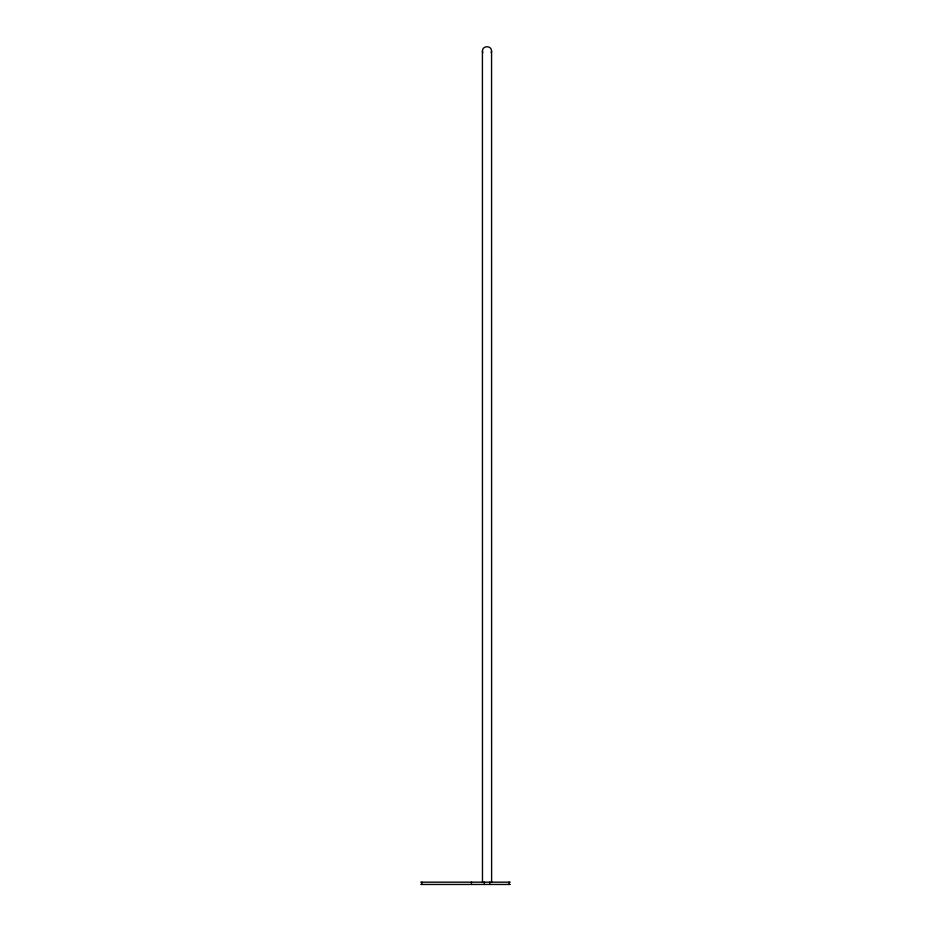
<?xml version="1.0" encoding="UTF-8"?>
<svg xmlns="http://www.w3.org/2000/svg" width="931" height="931" viewBox="0 0 931 931"><rect width="100%" height="100%" fill="white"/><g stroke="black" fill="none" stroke-linecap="round" stroke-linejoin="round"><path stroke-width="1.4" d="M482.479 882.169L482.421 51.124C482.293 45.282 491.708 45.282 491.568 51.124L491.615 882.169M491.242 52.799L491.568 51.124M420.765 882.169L510.235 882.169M420.765 884.45L510.235 884.45M482.421 51.124L482.747 52.799M509.129 882.169L509.129 884.45M489.741 882.169L489.741 884.45M484.353 882.169L484.353 884.45M471.423 882.169L471.423 882.925M471.423 883.694L471.423 884.45M421.871 882.169L421.871 884.45"/></g></svg>
